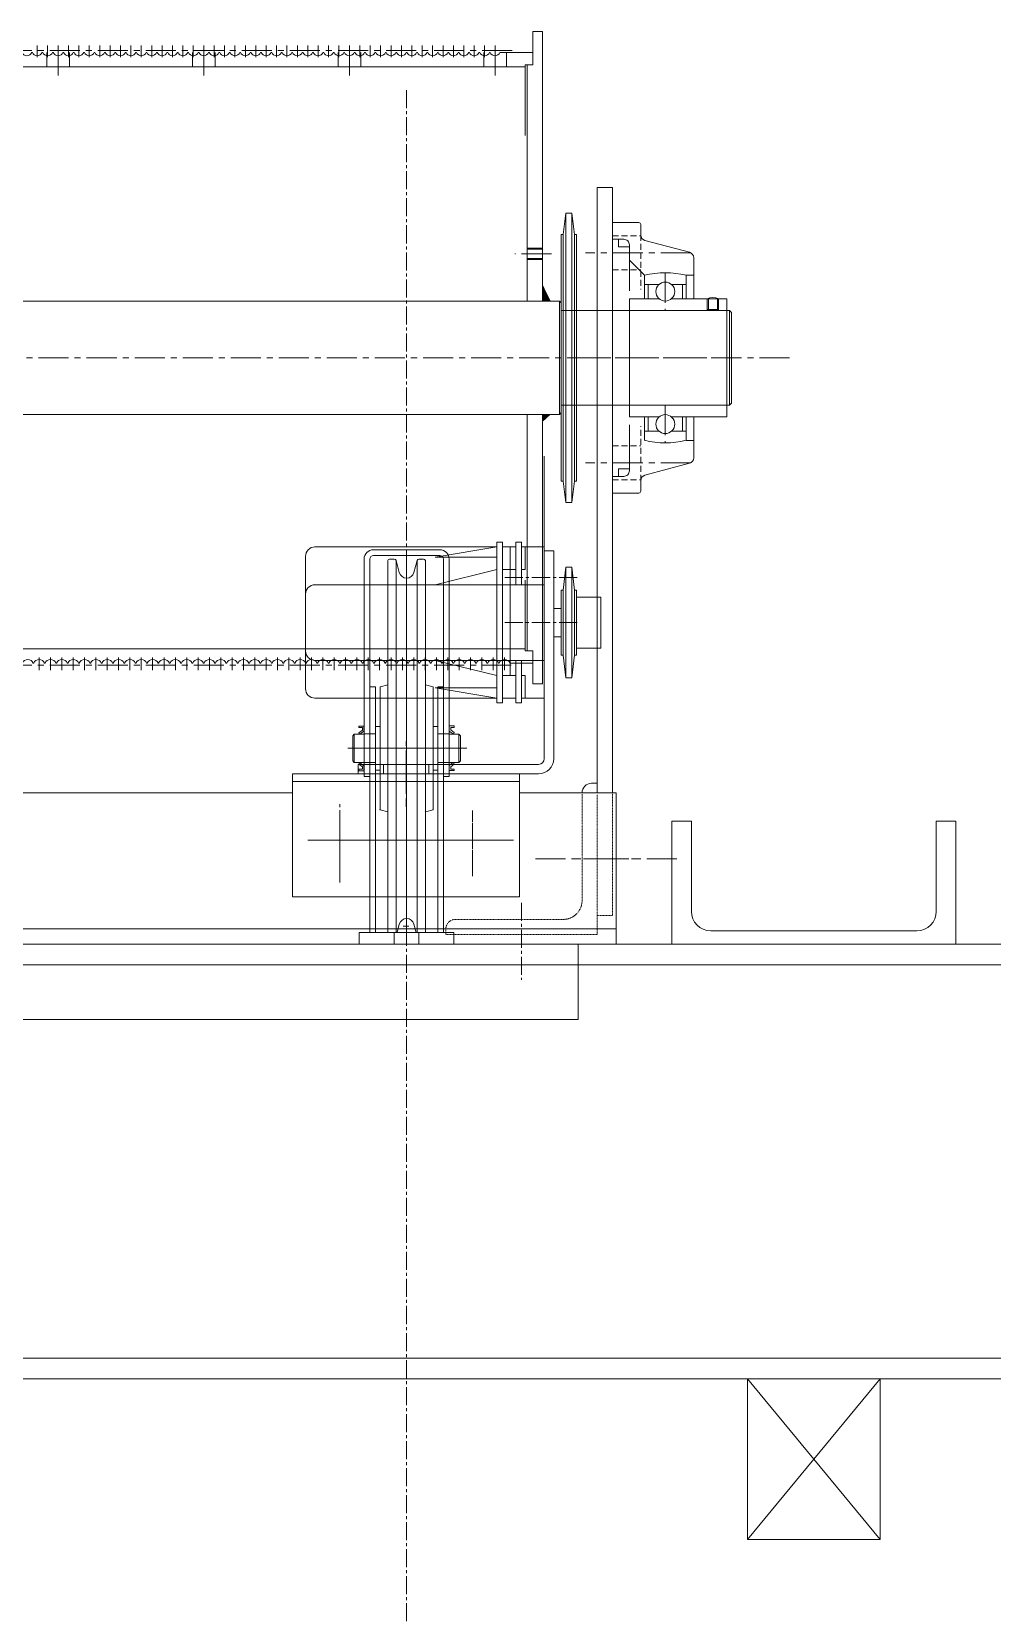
# Model space of a CAD drawing. Header units: millimetres. Extents: x 53635 to 142317, y 101101 to 147193.
# Drawn here: x 74118 to 74626, y 142719 to 143555 of the extents above; entities that cross this region are included whole.
import ezdxf

# ---------------------------------------------------------------- set-up
doc = ezdxf.new("R2010")
doc.units = ezdxf.units.MM
doc.header["$LTSCALE"] = 0.5
doc.header["$MEASUREMENT"] = 0
for name, pattern in [('AXES', [50.8, 31.75, -6.35, 6.35, -6.35]), ('AXES2', [28.575, 19.05, -3.175, 3.175, -3.175]), ('CACHE', [9.525, 6.35, -3.175]), ('CACHE2', [0.1875, 0.125, -0.0625]), ('CONTINU', [0])]:
    doc.linetypes.add(name, pattern=pattern)
doc.layers.get('0').update_dxf_attribs({"lineweight": 0})
for name, color, linetype, lineweight in [('ASHADE', 7, 'CONTINU', 0), ('AXE', 1, 'AXES2', 0), ('AXES', 1, 'AXES', 0), ('CACHE', 1, 'CACHE2', 0), ('FIN', 1, 'Continuous', 0), ('FORT', 7, 'Continuous', 0)]:
    doc.layers.add(name, color=color, linetype=linetype, lineweight=lineweight)

msp = doc.modelspace()

# ---------------------------------------------------------------- linework, layer by layer
for p, q in [((74382.64, 143537.63), (74382.64, 143555.13)), ((74387.64, 143412.63), (74387.64, 143555.13)), ((74117.71, 143544.13), (74118.08, 143544.13)), ((74123.21, 143544.13), (74123.58, 143544.13)), ((74125.64, 143544.13), (74125.64, 143536.58)), ((74128.71, 143544.13), (74129.08, 143544.13)), ((74134.21, 143544.13), (74134.58, 143544.13)), ((74137.64, 143544.13), (74137.64, 143536.58)), ((74137.64, 143544.13), (74137.64, 143536.58)), ((74139.71, 143544.13), (74140.08, 143544.13)), ((74145.21, 143544.13), (74145.58, 143544.13)), ((74150.71, 143544.13), (74151.08, 143544.13)), ((74156.21, 143544.13), (74156.58, 143544.13)), ((74161.71, 143544.13), (74162.08, 143544.13)), ((74167.21, 143544.13), (74167.58, 143544.13)), ((74172.71, 143544.13), (74173.08, 143544.13)), ((74178.21, 143544.13), (74178.58, 143544.13)), ((74183.71, 143544.13), (74184.08, 143544.13)), ((74189.21, 143544.13), (74189.58, 143544.13)), ((74194.71, 143544.13), (74195.08, 143544.13)), ((74200.21, 143544.13), (74200.58, 143544.13)), ((74202.64, 143544.13), (74202.64, 143536.58)), ((74205.71, 143544.13), (74206.08, 143544.13)), ((74211.21, 143544.13), (74211.58, 143544.13)), ((74214.64, 143544.13), (74214.64, 143536.58)), ((74214.64, 143544.13), (74214.64, 143536.58)), ((74216.71, 143544.13), (74217.08, 143544.13)), ((74222.21, 143544.13), (74222.58, 143544.13)), ((74227.71, 143544.13), (74228.08, 143544.13)), ((74233.21, 143544.13), (74233.58, 143544.13)), ((74238.71, 143544.13), (74239.08, 143544.13)), ((74244.21, 143544.13), (74244.58, 143544.13)), ((74249.71, 143544.13), (74250.08, 143544.13)), ((74255.21, 143544.13), (74255.58, 143544.13)), ((74260.71, 143544.13), (74261.08, 143544.13)), ((74266.21, 143544.13), (74266.58, 143544.13)), ((74271.71, 143544.13), (74272.08, 143544.13)), ((74277.21, 143544.13), (74277.58, 143544.13)), ((74279.64, 143544.13), (74279.64, 143536.58)), ((74282.71, 143544.13), (74283.08, 143544.13)), ((74288.21, 143544.13), (74288.58, 143544.13)), ((74291.64, 143544.13), (74291.64, 143536.58)), ((74291.64, 143544.13), (74291.64, 143536.58)), ((74293.71, 143544.13), (74294.08, 143544.13)), ((74299.21, 143544.13), (74299.58, 143544.13)), ((74304.71, 143544.13), (74305.08, 143544.13)), ((74310.21, 143544.13), (74310.58, 143544.13)), ((74315.71, 143544.13), (74316.08, 143544.13)), ((74321.21, 143544.13), (74321.58, 143544.13)), ((74326.71, 143544.13), (74327.08, 143544.13)), ((74332.21, 143544.13), (74332.58, 143544.13)), ((74337.71, 143544.13), (74338.08, 143544.13)), ((74343.21, 143544.13), (74343.58, 143544.13)), ((74348.71, 143544.13), (74349.08, 143544.13)), ((74354.21, 143544.13), (74354.58, 143544.13)), ((74356.64, 143544.13), (74356.64, 143536.58)), ((74359.71, 143544.13), (74360.08, 143544.13)), ((74365.21, 143544.13), (74382.64, 143544.13)), ((74368.64, 143544.13), (74368.64, 143536.58)), ((74368.64, 143544.13), (74368.64, 143536.58)), ((73961.64, 143536.58), (74378.64, 143536.58)), ((74378.64, 143500.15), (74378.64, 143537.63)), ((74378.64, 143537.63), (74382.64, 143537.63)), ((74379.64, 143412.63), (74379.64, 143537.63)), ((74424.64, 143454.13), (74424.64, 143311.13)), ((74438.64, 143454.13), (74424.64, 143454.13)), ((74439.64, 143453.13), (74439.64, 143447.63)), ((74430.64, 143445.33), (74424.64, 143445.33)), ((74427.84, 143445.33), (74427.84, 143441.33)), ((74433.64, 143441.33), (74427.84, 143441.33)), ((74433.64, 143442.33), (74433.64, 143418.08)), ((74465.42, 143438.42), (74441.87, 143444.73)), ((74387.64, 143440.63), (74379.64, 143440.63)), ((74387.64, 143440.13), (74379.64, 143440.13)), ((74387.64, 143435.13), (74379.64, 143435.13)), ((74387.64, 143434.63), (74379.64, 143434.63)), ((74441.64, 143426.26), (74433.64, 143434.26)), ((74467.64, 143435.52), (74467.64, 143413.88)), ((74441.64, 143426.26), (74441.64, 143413.88)), ((74463.64, 143426.26), (74463.64, 143413.88)), ((74463.64, 143426.26), (74467.64, 143426.26)), ((74449.37, 143421.45), (74441.64, 143421.45)), ((74463.64, 143421.45), (74455.92, 143421.45)), ((74396.64, 143412.63), (74397.64, 143411.63)), ((74396.64, 143412.63), (74396.64, 143352.63)), ((74486.64, 143407.63), (74397.64, 143407.63)), ((74433.64, 143413.88), (74433.64, 143351.38)), ((74449.39, 143413.88), (74433.64, 143413.88)), ((74485.24, 143407.63), (74433.64, 143407.63)), ((74485.24, 143413.88), (74455.9, 143413.88)), ((74474.79, 143413.88), (74474.79, 143407.63)), ((74480.79, 143408.23), (74474.79, 143408.23)), ((74474.79, 143408.23), (74475.39, 143407.63)), ((74480.79, 143408.23), (74480.19, 143407.63)), ((74480.79, 143413.88), (74480.79, 143407.63)), ((74485.24, 143413.88), (74485.24, 143351.38)), ((74486.64, 143407.63), (74486.64, 143357.63)), ((74487.64, 143406.63), (74486.64, 143407.63)), ((74487.64, 143406.63), (74487.64, 143358.63)), ((74486.64, 143357.63), (74397.64, 143357.63)), ((74485.24, 143357.63), (74433.64, 143357.63)), ((74487.64, 143358.63), (74486.64, 143357.63)), ((74379.64, 143227.63), (74379.64, 143352.63)), ((74387.64, 143210.13), (74387.64, 143352.63)), ((74397.64, 143353.63), (74396.64, 143352.63)), ((74449.39, 143351.38), (74433.64, 143351.38)), ((74441.64, 143351.38), (74441.64, 143338.99)), ((74485.24, 143351.38), (74455.9, 143351.38)), ((74463.64, 143351.38), (74463.64, 143338.99)), ((74467.64, 143351.38), (74467.64, 143329.7)), ((74433.64, 143322.93), (74433.64, 143347.18)), ((74449.37, 143343.81), (74441.64, 143343.81)), ((74463.64, 143343.81), (74455.92, 143343.81)), ((74463.64, 143338.99), (74467.64, 143338.99)), ((74433.64, 143323.93), (74427.84, 143323.93)), ((74427.84, 143319.93), (74427.84, 143323.93)), ((74465.42, 143326.84), (74441.87, 143320.52)), ((74430.64, 143319.93), (74424.64, 143319.93)), ((74439.64, 143312.13), (74439.64, 143317.63)), ((74438.64, 143311.13), (74424.64, 143311.13)), ((74378.64, 143265.1), (74378.64, 143227.63)), ((73961.64, 143228.68), (74378.64, 143228.68)), ((74378.64, 143227.63), (74382.64, 143227.63)), ((74382.64, 143227.63), (74382.64, 143210.13)), ((74118.47, 143221.13), (74118.82, 143221.13)), ((74124.47, 143221.13), (74124.82, 143221.13)), ((74130.47, 143221.13), (74130.82, 143221.13)), ((74136.47, 143221.13), (74136.82, 143221.13)), ((74142.47, 143221.13), (74142.82, 143221.13)), ((74148.47, 143221.13), (74148.82, 143221.13)), ((74154.47, 143221.13), (74154.82, 143221.13)), ((74160.47, 143221.13), (74160.82, 143221.13)), ((74166.47, 143221.13), (74166.82, 143221.13)), ((74172.47, 143221.13), (74172.82, 143221.13)), ((74178.47, 143221.13), (74178.82, 143221.13)), ((74184.47, 143221.13), (74184.82, 143221.13)), ((74190.47, 143221.13), (74190.82, 143221.13)), ((74196.47, 143221.13), (74196.82, 143221.13)), ((74202.47, 143221.13), (74202.82, 143221.13)), ((74208.47, 143221.13), (74208.82, 143221.13)), ((74214.47, 143221.13), (74214.82, 143221.13)), ((74220.47, 143221.13), (74220.82, 143221.13)), ((74226.47, 143221.13), (74226.82, 143221.13)), ((74232.47, 143221.13), (74232.82, 143221.13)), ((74238.47, 143221.13), (74238.82, 143221.13)), ((74244.47, 143221.13), (74244.82, 143221.13)), ((74250.47, 143221.13), (74250.82, 143221.13)), ((74256.47, 143221.13), (74256.82, 143221.13)), ((74262.47, 143221.13), (74262.82, 143221.13)), ((74268.47, 143221.13), (74268.82, 143221.13)), ((74274.47, 143221.13), (74274.82, 143221.13)), ((74280.47, 143221.13), (74280.82, 143221.13)), ((74286.47, 143221.13), (74286.82, 143221.13)), ((74292.47, 143221.13), (74292.82, 143221.13)), ((74298.47, 143221.13), (74298.82, 143221.13)), ((74304.47, 143221.13), (74304.82, 143221.13)), ((74310.47, 143221.13), (74310.82, 143221.13)), ((74316.47, 143221.13), (74316.82, 143221.13)), ((74322.47, 143221.13), (74322.82, 143221.13)), ((74328.47, 143221.13), (74328.82, 143221.13)), ((74334.47, 143221.13), (74334.82, 143221.13)), ((74340.47, 143221.13), (74340.82, 143221.13)), ((74346.47, 143221.13), (74346.82, 143221.13)), ((74352.47, 143221.13), (74352.82, 143221.13)), ((74358.47, 143221.13), (74358.82, 143221.13)), ((74364.47, 143221.13), (74364.82, 143221.13)), ((74370.47, 143221.13), (74382.64, 143221.13)), ((74303.64, 143162.63), (74303.64, 143167.63)), ((74327.64, 143162.63), (74327.64, 143167.63)), ((74416.64, 143157.63), (74413.64, 143157.63)), ((74416.64, 143152.63), (74416.64, 143157.63))]:
    msp.add_line(p, q)
at = {"color": 2, "linetype": 'CACHE'}
for p, q in [((74424.64, 143447.13), (74439.69, 143447.13)), ((74439.64, 143447.63), (74439.64, 143418.78)), ((74424.64, 143429.13), (74439.69, 143429.13)), ((74439.64, 143317.63), (74439.64, 143346.48)), ((74424.64, 143336.13), (74439.69, 143336.13)), ((74424.64, 143318.13), (74439.69, 143318.13))]:
    msp.add_line(p, q, dxfattribs=at)
at = {"color": 1, "linetype": 'AXES'}
for p, q in [((74466.13, 143438.13), (74410.51, 143438.13)), ((74452.64, 143427.63), (74452.64, 143407.63)), ((74518.23, 143382.63), (73720.6, 143382.63)), ((74474.66, 143382.63), (74402.66, 143382.63)), ((74452.64, 143357.63), (74452.64, 143337.63)), ((74466.13, 143327.13), (74410.51, 143327.13))]:
    msp.add_line(p, q, dxfattribs=at)
at = {"color": 1}
for p, q in [((74443.64, 143421.45), (74443.64, 143413.88)), ((74461.64, 143421.45), (74461.64, 143413.88)), ((74475.39, 143407.63), (74475.39, 143414.13)), ((74480.19, 143407.63), (74480.19, 143414.13)), ((74443.64, 143343.81), (74443.64, 143351.38)), ((74461.64, 143343.81), (74461.64, 143351.38))]:
    msp.add_line(p, q, dxfattribs=at)
for centre in [(74452.64, 143417.67), (74452.64, 143347.59)]:
    msp.add_circle(centre, 5)
for centre, radius, start, end in [((74438.64, 143453.13), 1, 0, 90.00007), ((74430.64, 143442.33), 3, 0, 90.00007), ((74442.64, 143447.63), 3, 180, 255.00007), ((74464.64, 143435.52), 3, 0, 75.00007), ((74452.64, 143382.63), 45, 75.851, 104.149), ((74477.79, 143407.63), 6.93, 64.35901, 115.64114), ((74452.64, 143382.63), 45, -104.149, -75.851), ((74464.64, 143329.73), 3, -74.99993, 0.00015), ((74430.64, 143322.93), 3, -89.99993, 0.00015), ((74442.64, 143317.63), 3, 105.00007, 180.00015), ((74438.64, 143312.13), 1, -89.99993, 0.00015), ((74115.64, 143220.13), 3, 19.47122, 160.52878), ((74121.64, 143220.13), 3, 19.47122, 160.52878), ((74127.64, 143220.13), 3, 19.47122, 160.52878), ((74133.64, 143220.13), 3, 19.47122, 160.52878), ((74139.64, 143220.13), 3, 19.47122, 160.52878), ((74145.64, 143220.13), 3, 19.47122, 160.52878), ((74151.64, 143220.13), 3, 19.47122, 160.52878), ((74157.64, 143220.13), 3, 19.47122, 160.52878), ((74163.64, 143220.13), 3, 19.47122, 160.52878), ((74169.64, 143220.13), 3, 19.47122, 160.52878), ((74175.64, 143220.13), 3, 19.47122, 160.52878), ((74181.64, 143220.13), 3, 19.47122, 160.52878), ((74187.64, 143220.13), 3, 19.47122, 160.52878), ((74193.64, 143220.13), 3, 19.47122, 160.52878), ((74199.64, 143220.13), 3, 19.47122, 160.52878), ((74205.64, 143220.13), 3, 19.47122, 160.52878), ((74211.64, 143220.13), 3, 19.47122, 160.52878), ((74217.64, 143220.13), 3, 19.47122, 160.52878), ((74223.64, 143220.13), 3, 19.47122, 160.52878), ((74229.64, 143220.13), 3, 19.47122, 160.52878), ((74235.64, 143220.13), 3, 19.47122, 160.52878), ((74241.64, 143220.13), 3, 19.47122, 160.52878), ((74247.64, 143220.13), 3, 19.47122, 160.52878), ((74253.64, 143220.13), 3, 19.47122, 160.52878), ((74259.64, 143220.13), 3, 19.47122, 160.52878), ((74265.64, 143220.13), 3, 19.47122, 160.52878), ((74271.64, 143220.13), 3, 19.47122, 160.52878), ((74277.64, 143220.13), 3, 19.47122, 160.52878), ((74283.64, 143220.13), 3, 19.47122, 160.52878), ((74289.64, 143220.13), 3, 19.47122, 160.52878), ((74295.64, 143220.13), 3, 19.47122, 160.52878), ((74301.64, 143220.13), 3, 19.47122, 160.52878), ((74307.64, 143220.13), 3, 19.47122, 160.52878), ((74313.64, 143220.13), 3, 19.47122, 160.52878), ((74319.64, 143220.13), 3, 19.47122, 160.52878), ((74325.64, 143220.13), 3, 19.47122, 160.52878), ((74331.64, 143220.13), 3, 19.47122, 160.52878), ((74337.64, 143220.13), 3, 19.47122, 160.52878), ((74343.64, 143220.13), 3, 19.47122, 160.52878), ((74349.64, 143220.13), 3, 19.47122, 160.52878), ((74355.64, 143220.13), 3, 19.47122, 160.52878), ((74361.64, 143220.13), 3, 19.47122, 160.52878), ((74367.64, 143220.13), 3, 19.47122, 160.52878), ((74413.64, 143152.63), 5, 90, 180)]:
    msp.add_arc(centre, radius, start, end)
for points in [[(74387.64, 143412.63), (74387.64, 143421.63), (74392.02, 143412.63)], [(74387.64, 143352.63), (74387.64, 143348.63), (74392.02, 143352.63)]]:
    msp.add_solid(points)
at = {"layer": 'ASHADE', "ltscale": 2}
for p, q in [((74416.64, 143472.63), (74424.64, 143472.63)), ((74416.64, 143152.63), (74416.64, 143472.63)), ((74424.64, 143152.63), (74424.64, 143472.63)), ((73937.64, 143412.63), (74396.64, 143412.63)), ((73937.64, 143352.63), (74396.64, 143352.63)), ((74375.64, 143162.63), (74255.64, 143162.63)), ((74255.64, 143162.63), (74255.64, 143097.63)), ((74375.64, 143158.63), (74255.64, 143158.63)), ((74375.64, 143162.63), (74375.64, 143097.63)), ((73667.64, 143152.63), (74255.64, 143152.63)), ((74375.64, 143152.63), (74426.64, 143152.63)), ((74426.64, 143152.63), (74426.64, 143072.63)), ((74375.64, 143097.63), (74255.64, 143097.63)), ((73667.64, 143080.63), (74426.64, 143080.63)), ((73667.64, 143072.63), (74426.64, 143072.63)), ((74406.64, 143072.63), (74406.64, 143032.63)), ((74406.64, 143032.63), (73677.64, 143032.63))]:
    msp.add_line(p, q, dxfattribs=at)
for centre in [(74115.14, 143545.13), (74120.64, 143545.13), (74126.14, 143545.13), (74131.64, 143545.13), (74137.14, 143545.13), (74142.64, 143545.13), (74148.14, 143545.13), (74153.64, 143545.13), (74159.14, 143545.13), (74164.64, 143545.13), (74170.14, 143545.13), (74175.64, 143545.13), (74181.14, 143545.13), (74186.64, 143545.13), (74192.14, 143545.13), (74197.64, 143545.13), (74203.14, 143545.13), (74208.64, 143545.13), (74214.14, 143545.13), (74219.64, 143545.13), (74225.14, 143545.13), (74230.64, 143545.13), (74236.14, 143545.13), (74241.64, 143545.13), (74247.14, 143545.13), (74252.64, 143545.13), (74258.14, 143545.13), (74263.64, 143545.13), (74269.14, 143545.13), (74274.64, 143545.13), (74280.14, 143545.13), (74285.64, 143545.13), (74291.14, 143545.13), (74296.64, 143545.13), (74302.14, 143545.13), (74307.64, 143545.13), (74313.14, 143545.13), (74318.64, 143545.13), (74324.14, 143545.13), (74329.64, 143545.13), (74335.14, 143545.13), (74340.64, 143545.13), (74346.14, 143545.13), (74351.64, 143545.13), (74357.14, 143545.13), (74362.64, 143545.13)]:
    msp.add_arc(centre, 2.75, -158.67631, -21.32369, dxfattribs=at)
at = {"layer": 'AXE'}
for p, q in [((74315.89, 143524.13), (74315.89, 141651.73)), ((74367.88, 143266.44), (74406.37, 143266.44)), ((74367.88, 143242.63), (74406.37, 143242.63)), ((74367.88, 143242.63), (74406.37, 143242.63)), ((74280.64, 143105.23), (74280.64, 143147.01)), ((74280.64, 143112.79), (74280.64, 143142.71)), ((74350.64, 143108.54), (74350.64, 143143.27)), ((74350.64, 143112.79), (74350.64, 143142.71)), ((74263.67, 143127.63), (74372.46, 143127.63)), ((74364.66, 143127.63), (74267.84, 143127.63)), ((74376.64, 143094.36), (74376.64, 143053.62))]:
    msp.add_line(p, q, dxfattribs=at)
at = {"layer": 'AXES'}
for p, q in [((73974.82, 143545.13), (74373.34, 143545.13)), ((74120.64, 143547.77), (74120.64, 143541.55)), ((74126.14, 143547.77), (74126.14, 143541.55)), ((74131.64, 143547.77), (74131.64, 143531.65)), ((74137.14, 143547.77), (74137.14, 143541.55)), ((74142.64, 143547.77), (74142.64, 143541.55)), ((74148.14, 143547.77), (74148.14, 143541.55)), ((74153.64, 143547.77), (74153.64, 143541.55)), ((74159.14, 143547.77), (74159.14, 143541.55)), ((74164.64, 143547.77), (74164.64, 143541.55)), ((74170.14, 143547.77), (74170.14, 143541.55)), ((74175.64, 143547.77), (74175.64, 143541.55)), ((74181.14, 143547.77), (74181.14, 143541.55)), ((74186.64, 143547.77), (74186.64, 143541.55)), ((74192.14, 143547.77), (74192.14, 143541.55)), ((74197.64, 143547.77), (74197.64, 143541.55)), ((74203.14, 143547.77), (74203.14, 143541.55)), ((74208.64, 143547.77), (74208.64, 143531.65)), ((74214.14, 143547.77), (74214.14, 143541.55)), ((74219.64, 143547.77), (74219.64, 143541.55)), ((74225.14, 143547.77), (74225.14, 143541.55)), ((74230.64, 143547.77), (74230.64, 143541.55)), ((74236.14, 143547.77), (74236.14, 143541.55)), ((74241.64, 143547.77), (74241.64, 143541.55)), ((74247.14, 143547.77), (74247.14, 143541.55)), ((74252.64, 143547.77), (74252.64, 143541.55)), ((74258.14, 143547.77), (74258.14, 143541.55)), ((74263.64, 143547.77), (74263.64, 143541.55)), ((74269.14, 143547.77), (74269.14, 143541.55)), ((74274.64, 143547.77), (74274.64, 143541.55)), ((74280.14, 143547.77), (74280.14, 143541.55)), ((74285.64, 143547.77), (74285.64, 143531.65)), ((74291.14, 143547.77), (74291.14, 143541.55)), ((74296.64, 143547.77), (74296.64, 143541.55)), ((74302.14, 143547.77), (74302.14, 143541.55)), ((74307.64, 143547.77), (74307.64, 143541.55)), ((74313.14, 143547.77), (74313.14, 143541.55)), ((74318.64, 143547.77), (74318.64, 143541.55)), ((74324.14, 143547.77), (74324.14, 143541.55)), ((74329.64, 143547.77), (74329.64, 143541.55)), ((74335.14, 143547.77), (74335.14, 143541.55)), ((74340.64, 143547.77), (74340.64, 143541.55)), ((74346.14, 143547.77), (74346.14, 143541.55)), ((74351.64, 143547.77), (74351.64, 143541.55)), ((74357.14, 143547.77), (74357.14, 143541.55)), ((74362.64, 143547.77), (74362.64, 143531.65)), ((74392.5, 143437.63), (74373.1, 143437.63)), ((74121.64, 143217.49), (74121.64, 143224.13)), ((74121.64, 143217.49), (74121.64, 143224.13)), ((74127.64, 143217.49), (74127.64, 143224.13)), ((74133.64, 143217.49), (74133.64, 143224.13)), ((74139.64, 143217.49), (74139.64, 143224.13)), ((74145.64, 143217.49), (74145.64, 143224.13)), ((74151.64, 143217.49), (74151.64, 143224.13)), ((74157.64, 143217.49), (74157.64, 143224.13)), ((74163.64, 143217.49), (74163.64, 143224.13)), ((74169.64, 143217.49), (74169.64, 143224.13)), ((74175.64, 143217.49), (74175.64, 143224.13)), ((74181.64, 143217.49), (74181.64, 143224.13)), ((74187.64, 143217.49), (74187.64, 143224.13)), ((74193.64, 143217.49), (74193.64, 143224.13)), ((74199.64, 143217.49), (74199.64, 143224.13)), ((74199.64, 143217.49), (74199.64, 143224.13)), ((74205.64, 143217.49), (74205.64, 143224.13)), ((74211.64, 143217.49), (74211.64, 143224.13)), ((74217.64, 143217.49), (74217.64, 143224.13)), ((74223.64, 143217.49), (74223.64, 143224.13)), ((74229.64, 143217.49), (74229.64, 143224.13)), ((74235.64, 143217.49), (74235.64, 143224.13)), ((74241.64, 143217.49), (74241.64, 143224.13)), ((74247.64, 143217.49), (74247.64, 143224.13)), ((74253.64, 143217.49), (74253.64, 143224.13)), ((74259.64, 143217.49), (74259.64, 143224.13)), ((74265.64, 143217.49), (74265.64, 143224.13)), ((74271.64, 143217.49), (74271.64, 143224.13)), ((74277.64, 143217.49), (74277.64, 143224.13)), ((74277.64, 143217.49), (74277.64, 143224.13)), ((74283.64, 143217.49), (74283.64, 143224.13)), ((74289.64, 143217.49), (74289.64, 143224.13)), ((74295.64, 143217.49), (74295.64, 143224.13)), ((74301.64, 143217.49), (74301.64, 143224.13)), ((74307.64, 143217.49), (74307.64, 143224.13)), ((74313.64, 143217.49), (74313.64, 143224.13)), ((74319.64, 143217.49), (74319.64, 143224.13)), ((74325.64, 143217.49), (74325.64, 143224.13)), ((74331.64, 143217.49), (74331.64, 143224.13)), ((74337.64, 143217.49), (74337.64, 143224.13)), ((74343.64, 143217.49), (74343.64, 143224.13)), ((74349.64, 143217.49), (74349.64, 143224.13)), ((74355.64, 143217.49), (74355.64, 143224.13)), ((74355.64, 143217.49), (74355.64, 143224.13)), ((74361.64, 143217.49), (74361.64, 143224.13)), ((74367.64, 143217.49), (74367.64, 143224.13)), ((73974.82, 143220.13), (74371.1, 143220.13)), ((74315.64, 143152.09), (74315.64, 143179.94)), ((74315.64, 143174.95), (74315.64, 143145.18)), ((74383.97, 143117.63), (74439.05, 143117.63)), ((74458.77, 143117.63), (74403.69, 143117.63))]:
    msp.add_line(p, q, dxfattribs=at)
at = {"layer": 'CACHE', "ltscale": 2}
for p, q in [((74408.64, 143151.84), (74408.64, 143095.63)), ((74416.64, 143077.63), (74416.64, 143151.82)), ((74424.64, 143087.63), (74424.64, 143152.24)), ((74398.64, 143085.63), (74341.64, 143085.63)), ((74416.64, 143087.63), (74424.64, 143087.63)), ((74336.64, 143080.63), (74336.64, 143077.63)), ((74336.64, 143077.63), (74416.64, 143077.63))]:
    msp.add_line(p, q, dxfattribs=at)
for centre, radius, start, end in [((74398.64, 143095.63), 10, -90, 0), ((74341.64, 143080.63), 5, 90, 180)]:
    msp.add_arc(centre, radius, start, end, dxfattribs=at)
at = {"layer": 'FIN'}
for p, q in [((74388.64, 143330.63), (74388.64, 143202.63)), ((74267.44, 143282.63), (74363.64, 143282.63)), ((74274.44, 143282.63), (74273.76, 143282.63)), ((74277.44, 143282.63), (74274.44, 143282.63)), ((74331.01, 143277.23), (74363.64, 143282.63)), ((74363.64, 143285.15), (74363.64, 143200.1)), ((74366.64, 143285.15), (74363.64, 143285.15)), ((74366.64, 143285.15), (74366.64, 143200.1)), ((74366.64, 143282.63), (74373.55, 143282.63)), ((74370.64, 143282.63), (74370.64, 143214.63)), ((74376.55, 143285.15), (74373.55, 143285.15)), ((74373.55, 143262.63), (74373.55, 143285.15)), ((74376.55, 143262.63), (74376.55, 143285.15)), ((74376.55, 143282.63), (74388.64, 143282.63)), ((74378.64, 143270.63), (74378.64, 143282.63)), ((74262.44, 143277.63), (74262.44, 143207.63)), ((74331.01, 143277.23), (74363.64, 143277.23)), ((74331.01, 143262.63), (74363.64, 143270.63)), ((74366.64, 143270.63), (74373.55, 143270.63)), ((74376.55, 143270.63), (74378.64, 143270.63)), ((74400.14, 143271.83), (74398.64, 143259.83)), ((74400.14, 143271.83), (74398.64, 143259.83)), ((74400.14, 143271.83), (74403.14, 143271.83)), ((74400.14, 143271.83), (74403.14, 143271.83)), ((74400.14, 143271.83), (74400.14, 143213.43)), ((74403.14, 143271.83), (74404.64, 143259.83)), ((74403.14, 143271.83), (74404.64, 143259.83)), ((74403.14, 143213.43), (74403.14, 143271.83)), ((74262.44, 143262.63), (74262.44, 143232.63)), ((74267.44, 143262.63), (74388.64, 143262.63)), ((74397.64, 143225.43), (74397.64, 143259.83)), ((74397.64, 143225.43), (74397.64, 143259.83)), ((74397.64, 143259.83), (74398.64, 143259.83)), ((74397.64, 143259.83), (74398.64, 143259.83)), ((74398.64, 143259.83), (74398.64, 143225.43)), ((74404.64, 143259.83), (74405.64, 143259.83)), ((74404.64, 143259.83), (74405.64, 143259.83)), ((74404.64, 143225.43), (74404.64, 143259.83)), ((74405.64, 143225.43), (74405.64, 143259.83)), ((74405.64, 143225.43), (74405.64, 143259.83)), ((74393.64, 143250.13), (74397.64, 143250.13)), ((74405.64, 143256.13), (74418.64, 143256.13)), ((74405.64, 143256.13), (74418.64, 143256.13)), ((74418.64, 143229.13), (74418.64, 143256.13)), ((74418.64, 143229.13), (74418.64, 143256.13)), ((74393.64, 143235.13), (74397.64, 143235.13)), ((74397.64, 143225.43), (74398.64, 143225.43)), ((74397.64, 143225.43), (74398.64, 143225.43)), ((74400.14, 143213.43), (74398.64, 143225.43)), ((74400.14, 143213.43), (74398.64, 143225.43)), ((74403.14, 143213.43), (74404.64, 143225.43)), ((74403.14, 143213.43), (74404.64, 143225.43)), ((74404.64, 143225.43), (74405.64, 143225.43)), ((74404.64, 143225.43), (74405.64, 143225.43)), ((74405.64, 143229.13), (74418.64, 143229.13)), ((74405.64, 143229.13), (74418.64, 143229.13)), ((74267.44, 143222.63), (74388.64, 143222.63)), ((74331.01, 143222.63), (74363.64, 143214.63)), ((74373.55, 143222.63), (74373.55, 143200.1)), ((74376.55, 143222.63), (74376.55, 143200.1)), ((74331.01, 143208.03), (74363.64, 143208.03)), ((74331.01, 143208.03), (74363.64, 143202.63)), ((74366.64, 143214.63), (74373.55, 143214.63)), ((74376.55, 143214.63), (74378.64, 143214.63)), ((74378.64, 143214.63), (74378.64, 143202.63)), ((74400.14, 143213.43), (74403.14, 143213.43)), ((74400.14, 143213.43), (74403.14, 143213.43)), ((74267.44, 143202.63), (74363.64, 143202.63)), ((74274.44, 143202.63), (74273.76, 143202.63)), ((74277.44, 143202.63), (74274.44, 143202.63)), ((74366.64, 143200.1), (74363.64, 143200.1)), ((74366.64, 143202.63), (74373.55, 143202.63)), ((74376.55, 143200.1), (74373.55, 143200.1)), ((74376.55, 143202.63), (74388.64, 143202.63))]:
    msp.add_line(p, q, dxfattribs=at)
for centre, start, end in [((74267.44, 143277.63), 90, 180), ((74267.44, 143257.63), 90, 180), ((74267.44, 143227.63), 180, 270), ((74267.44, 143207.63), 180, 270)]:
    msp.add_arc(centre, 5, start, end, dxfattribs=at)
at = {"layer": 'FORT'}
for p, q in [((74387.64, 143555.13), (74382.64, 143555.13)), ((74400.14, 143459.13), (74398.64, 143447.88)), ((74400.14, 143459.13), (74398.64, 143447.88)), ((74400.14, 143306.13), (74400.14, 143459.13)), ((74403.14, 143459.13), (74400.14, 143459.13)), ((74403.14, 143459.13), (74400.14, 143459.13)), ((74403.14, 143459.13), (74403.14, 143306.13)), ((74403.14, 143459.13), (74404.64, 143447.88)), ((74403.14, 143459.13), (74404.64, 143447.88)), ((74397.64, 143447.88), (74397.64, 143317.38)), ((74398.64, 143447.88), (74397.64, 143447.88)), ((74398.64, 143447.88), (74397.64, 143447.88)), ((74398.64, 143317.38), (74398.64, 143447.88)), ((74404.64, 143447.88), (74404.64, 143317.38)), ((74405.64, 143447.88), (74404.64, 143447.88)), ((74405.64, 143447.88), (74404.64, 143447.88)), ((74405.64, 143447.88), (74405.64, 143317.38)), ((74397.64, 143411.63), (74397.64, 143353.63)), ((74398.64, 143317.38), (74397.64, 143317.38)), ((74398.64, 143317.38), (74397.64, 143317.38)), ((74400.14, 143306.13), (74398.64, 143317.38)), ((74400.14, 143306.13), (74398.64, 143317.38)), ((74403.14, 143306.13), (74404.64, 143317.38)), ((74403.14, 143306.13), (74404.64, 143317.38)), ((74405.64, 143317.38), (74404.64, 143317.38)), ((74405.64, 143317.38), (74404.64, 143317.38)), ((74403.14, 143306.13), (74400.14, 143306.13)), ((74403.14, 143306.13), (74400.14, 143306.13)), ((74293.39, 143276.13), (74293.39, 143161.13)), ((74296.39, 143276.13), (74296.39, 143078.63)), ((74298.39, 143281.13), (74333.39, 143281.13)), ((74298.39, 143278.13), (74333.39, 143278.13)), ((74305.89, 143176.13), (74305.89, 143275.13)), ((74309.38, 143276.13), (74306.89, 143276.13)), ((74312.03, 143269.09), (74310.34, 143275.39)), ((74310.34, 143078.63), (74310.34, 143275.39)), ((74319.76, 143269.09), (74321.44, 143275.39)), ((74321.44, 143078.63), (74321.44, 143275.39)), ((74324.89, 143276.13), (74322.41, 143276.13)), ((74325.89, 143176.13), (74325.89, 143275.13)), ((74335.39, 143276.13), (74335.39, 143078.63)), ((74338.39, 143276.13), (74338.39, 143161.13)), ((74388.64, 143280.63), (74393.64, 143280.63)), ((74388.64, 143280.63), (74388.64, 143170.63)), ((74393.64, 143280.63), (74393.64, 143170.63)), ((74296.39, 143208.63), (74299.39, 143208.63)), ((74299.39, 143208.63), (74299.39, 143078.63)), ((74301.89, 143208.63), (74305.89, 143209.7)), ((74301.89, 143176.13), (74301.89, 143208.63)), ((74329.89, 143208.63), (74325.89, 143209.7)), ((74329.89, 143176.13), (74329.89, 143208.63)), ((74332.39, 143208.63), (74332.39, 143078.63)), ((74332.39, 143208.63), (74335.39, 143208.63)), ((74387.64, 143210.13), (74382.64, 143210.13)), ((74299.39, 143183.63), (74299.39, 143191.59)), ((74332.39, 143183.63), (74332.39, 143194.88)), ((74288.24, 143183.63), (74287.39, 143182.75)), ((74287.39, 143182.75), (74287.39, 143169.5)), ((74288.24, 143183.63), (74293.39, 143183.63)), ((74288.24, 143168.63), (74288.24, 143183.63)), ((74288.24, 143168.63), (74288.24, 143183.63)), ((74290.68, 143187.85), (74290.68, 143187.04)), ((74293.36, 143187.85), (74290.68, 143187.85)), ((74290.68, 143187.04), (74292.6, 143187.04)), ((74292.6, 143185.8), (74290.68, 143184.38)), ((74290.68, 143184.38), (74291.18, 143183.54)), ((74291.23, 143183.62), (74293.36, 143185.12)), ((74292.6, 143187.04), (74292.6, 143185.8)), ((74293.36, 143185.12), (74293.36, 143187.85)), ((74293.39, 143183.73), (74299.39, 143183.73)), ((74301.99, 143187.63), (74299.49, 143187.63)), ((74329.79, 143187.63), (74332.29, 143187.63)), ((74332.39, 143183.73), (74338.39, 143183.73)), ((74338.39, 143183.63), (74343.55, 143183.63)), ((74338.43, 143187.96), (74341.11, 143187.96)), ((74338.43, 143185.22), (74338.43, 143187.96)), ((74340.56, 143183.73), (74338.43, 143185.22)), ((74341.11, 143187.14), (74339.19, 143187.14)), ((74339.19, 143187.14), (74339.19, 143185.91)), ((74339.19, 143185.91), (74341.11, 143184.49)), ((74341.11, 143184.49), (74340.61, 143183.65)), ((74341.11, 143187.96), (74341.11, 143187.14)), ((74343.55, 143183.63), (74344.39, 143182.75)), ((74343.55, 143168.63), (74343.55, 143183.63)), ((74344.39, 143182.75), (74344.39, 143169.5)), ((74301.89, 143176.13), (74301.89, 143143.63)), ((74305.89, 143176.13), (74305.89, 143078.63)), ((74325.89, 143176.13), (74325.89, 143078.63)), ((74329.89, 143176.13), (74329.89, 143143.63)), ((74288.24, 143168.63), (74287.39, 143169.5)), ((74288.24, 143168.63), (74293.39, 143168.63)), ((74290.29, 143162.63), (74290.29, 143167.63)), ((74290.29, 143167.63), (74385.64, 143167.63)), ((74290.68, 143167.66), (74291.18, 143168.5)), ((74292.6, 143166.24), (74290.68, 143167.66)), ((74290.68, 143165.01), (74292.6, 143165.01)), ((74290.68, 143164.19), (74290.68, 143165.01)), ((74291.23, 143168.43), (74293.36, 143166.93)), ((74292.6, 143165.01), (74292.6, 143166.24)), ((74293.36, 143166.93), (74293.36, 143164.19)), ((74293.39, 143168.53), (74299.39, 143168.53)), ((74293.39, 143161.63), (74293.39, 143168.52)), ((74299.39, 143168.63), (74299.39, 143156.47)), ((74332.39, 143168.63), (74332.39, 143159.76)), ((74332.39, 143168.53), (74338.39, 143168.53)), ((74335.39, 143168.63), (74335.39, 143161.73)), ((74338.39, 143168.63), (74343.55, 143168.63)), ((74340.56, 143168.53), (74338.43, 143167.03)), ((74338.43, 143167.03), (74338.43, 143164.3)), ((74339.19, 143166.35), (74341.11, 143167.77)), ((74339.19, 143165.11), (74339.19, 143166.35)), ((74341.11, 143165.11), (74339.19, 143165.11)), ((74341.11, 143167.77), (74340.61, 143168.61)), ((74341.11, 143164.3), (74341.11, 143165.11)), ((74343.55, 143168.63), (74344.39, 143169.5)), ((74290.29, 143162.63), (74385.64, 143162.63)), ((74293.36, 143164.19), (74290.68, 143164.19)), ((74293.39, 143161.13), (74296.39, 143161.13)), ((74301.99, 143164.63), (74299.49, 143164.63)), ((74329.79, 143164.63), (74332.29, 143164.63)), ((74335.39, 143161.13), (74338.39, 143161.13)), ((74338.43, 143164.3), (74341.11, 143164.3)), ((74301.89, 143143.63), (74305.89, 143142.56)), ((74329.89, 143143.63), (74325.89, 143142.56)), ((74325.89, 143142.56), (74325.89, 143104.39)), ((74466.4, 143137.63), (74456.15, 143137.63)), ((74456.15, 143137.63), (74456.15, 143072.63)), ((74466.4, 143089.88), (74466.4, 143137.63)), ((74595.9, 143089.88), (74595.9, 143137.63)), ((74595.9, 143137.63), (74606.15, 143137.63)), ((74606.15, 143137.63), (74606.15, 143072.63)), ((74312.03, 143083.16), (74310.81, 143078.63)), ((74316.99, 143082.13), (74314.15, 143082.13)), ((74315.89, 143083.35), (74315.89, 143080.7)), ((74319.76, 143083.16), (74320.97, 143078.63)), ((74290.89, 143078.63), (74340.89, 143078.63)), ((74290.89, 143078.63), (74290.89, 143072.63)), ((74309.39, 143078.63), (74309.39, 143072.63)), ((74322.39, 143078.63), (74322.39, 143072.63)), ((74340.89, 143078.63), (74340.89, 143072.63)), ((74531.15, 143079.63), (74476.65, 143079.63)), ((74531.15, 143079.63), (74585.65, 143079.63)), ((77205.89, 143072.63), (70825.89, 143072.63)), ((74290.89, 143072.63), (74340.89, 143072.63)), ((74456.15, 143072.63), (74531.15, 143072.63)), ((74606.15, 143072.63), (74531.15, 143072.63)), ((77205.89, 143061.63), (70825.89, 143061.63)), ((77205.89, 142853.63), (70825.89, 142853.63)), ((77205.89, 142842.63), (70825.89, 142842.63)), ((74496.15, 142757.63), (74566.15, 142842.63)), ((74496.15, 142842.63), (74566.15, 142757.63)), ((74496.15, 142842.63), (74496.15, 142757.63)), ((74566.15, 142842.63), (74566.15, 142757.63)), ((74566.15, 142757.63), (74496.15, 142757.63))]:
    msp.add_line(p, q, dxfattribs=at)
at = {"layer": 'FORT', "color": 1}
for p, q in [((74315.89, 143072.63), (74315.89, 143274.92)), ((74284.75, 143176.13), (74347.7, 143176.13))]:
    msp.add_line(p, q, dxfattribs=at)
at = {"layer": 'FORT'}
for centre, radius, start, end in [((74298.39, 143276.13), 5, 90, 180), ((74298.39, 143276.13), 2, 90, 180), ((74306.89, 143275.13), 1, 90, 180), ((74309.38, 143275.13), 1, 15, 90), ((74322.41, 143275.13), 1, 90, 165), ((74324.89, 143275.13), 1, 0, 90), ((74333.39, 143276.13), 5, 0, 90), ((74333.39, 143276.13), 2, 0, 90), ((74315.89, 143270.13), 4, -165, -15), ((74385.64, 143170.63), 3, -90, 0), ((74385.64, 143170.63), 8, -90, 0), ((74476.65, 143089.88), 10.25, 180, 270), ((74585.65, 143089.88), 10.25, -90, 0), ((74315.89, 143082.13), 4, 15, 165)]:
    msp.add_arc(centre, radius, start, end, dxfattribs=at)
at = {"layer": 'FORT', "linetype": 'Continuous'}
for p in [(74323.56, 143276.13), (74301.89, 143143.63), (74329.89, 143143.63), (74329.89, 143143.63)]:
    msp.add_point(p, dxfattribs=at)

doc.saveas('drawing.dxf')
